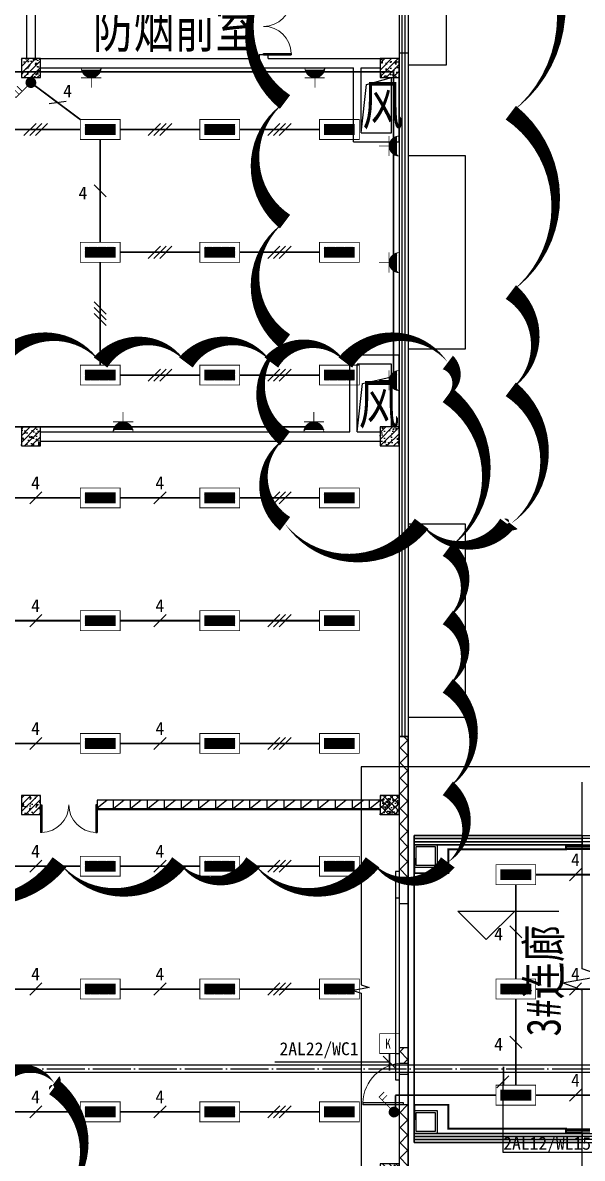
# Model space of a CAD drawing. Header units: millimetres. Extents: x -633009578 to 5705885, y -633235091 to 2571734.
# Drawn here: x 2901704 to 2916448, y 1875193 to 1905095 of the extents above; entities that cross this region are included whole.
import ezdxf

# ---------------------------------------------------------------- set-up
doc = ezdxf.new("R2010")
doc.units = ezdxf.units.MM
doc.header["$LTSCALE"] = 1000
doc.header["$MEASUREMENT"] = 0
doc.linetypes.add('DASH', pattern=[0.35, 0.25, -0.1])
doc.linetypes.add('DOTE', pattern=[2.4200000000000004, 2, -0.2, 0.02, -0.2])
doc.layers.get('0').update_dxf_attribs({"color": 9})
for name, color, linetype in [('3T_WOOD', 21, 'Continuous'), ('A-COLUM(柱)', 255, 'Continuous'), ('A-DI-E(标高)', 73, 'Continuous'), ('A-DI-S(箭头)', 76, 'Continuous'), ('A-DOOR(门）', 4, 'Continuous'), ('A-EQPM(设备)', 15, 'Continuous'), ('A-F-AREA(计算)', 5, 'Continuous'), ('A-FLOR(看线)', 8, 'Continuous'), ('A-HATH(填充)', 8, 'Continuous'), ('A-LM-RAIL(栏杆)', 167, 'Continuous'), ('A-OTHER(其它)', 192, 'Continuous'), ('A-ROOF-G(钢构)', 25, 'Continuous'), ('A-TEXT(房间)', 243, 'Continuous'), ('A-WALL(墙)', 255, 'Continuous'), ('A-WINDOW（窗）', 4, 'Continuous'), ('DIM_MODI', 6, 'Continuous'), ('PUB_TEXT', 7, 'Continuous'), ('WALL', 9, 'Continuous'), ('电-强电平面-标注', 3, 'Continuous'), ('电-强电平面-线缆', 3, 'Continuous'), ('电-桥架', 4, 'Continuous'), ('设备-插座', 3, 'Continuous'), ('设备-照明', 3, 'Continuous'), ('设备-箱柜', 3, 'Continuous')]:
    doc.layers.add(name, color=color, linetype=linetype)
doc.styles.add('_TCH', font='simhei.ttf', dxfattribs={"width": 0.75, "bigfont": 'hztxt.shx'})
doc.styles.add('_TCH_DIM', font='simhei.ttf', dxfattribs={"width": 0.8, "bigfont": 'hztxt.shx'})
doc.styles.add('ELEC-DIM', font='simhei.ttf')
doc.styles.add('IDQSTYLE', font='simhei.ttf', dxfattribs={"width": 0.707, "bigfont": 'hztxt.shx'})
doc.styles.get("Standard").update_dxf_attribs({"font": 'simhei.ttf', "bigfont": 'hztxt.shx'})
doc.styles.add('TXT', font='simhei.ttf', dxfattribs={"width": 0.8, "bigfont": 'hztxt.shx'})
pattern_1 = [(45, (-1310357.920547385, -2.793967723846436e-09), (-200.0002033111466, 200.0002033111467), []), (135, (-1310357.920547385, -2.793967723846436e-09), (-200.0002033111467, -200.0002033111466), [])]

# ---------------------------------------------------------------- blocks, each defined once
blk = doc.blocks.new('$DorLib2D$00000002')
for p, q in [((-0.5, -5.684341886080802e-17), (-0.5000000000000007, 0.4875)), ((-0.4750000000000007, 0.4875), (-0.5000000000000007, 0.4875)), ((-0.475, -2.842170943040401e-17), (-0.4750000000000007, 0.4875)), ((0.475, -2.842170943040401e-17), (0.4750000000000007, 0.4875)), ((0.4750000000000007, 0.4875), (0.5000000000000007, 0.4875)), ((0.5, -5.684341886080802e-17), (0.5000000000000007, 0.4875)), ((-0.5, -5.684341886080802e-17), (-0.475, -2.842170943040401e-17)), ((0.5, -5.684341886080802e-17), (0.475, -2.842170943040401e-17))]:
    blk.add_line(p, q)
at = {"lineweight": 13}
for centre, start, end in [((-0.4875, -4.263256414560601e-17), 0, 88.53071641864632), ((0.4875, -4.263256414560601e-17), 91.4692835813537, 180)]:
    blk.add_arc(centre, 0.4875, start, end, dxfattribs=at)
blk = doc.blocks.new('$DorLib2D$00000001')
for p, q in [((0.45, 0.9750000000000001), (0.5000000000000002, 0.9750000000000001)), ((0.45, 0), (0.45, 0.9750000000000001)), ((0.5, 0), (0.5, 0.9750000000000001)), ((0.5, 0), (0.45, 0))]:
    blk.add_line(p, q)
at = {"lineweight": 13}
blk.add_arc((0.475, 0), 0.975, 91.4692835813538, 180, dxfattribs=at)
blk = doc.blocks.new('$DorLib2D$00000126')
at = {"color": 0, "linetype": 'Continuous'}
for p, q in [((-0.5319999999956053, 0.5), (-0.5319999999956053, 0.900000000000091)), ((0.5320000000047003, 0.900000000000091), (0.5320000000047003, 0.5000000000002274))]:
    blk.add_line(p, q, dxfattribs=at)
at = {"color": 0, "linetype": 'DASH'}
for p, q in [((-0.5319999999956053, 0.900000000000091), (0.5320000000047003, 0.900000000000091)), ((-0.5319999999956053, 0.5), (0.5320000000047003, 0.5000000000002274))]:
    blk.add_line(p, q, dxfattribs=at)
blk = doc.blocks.new('$TCHSYS$WIN2D')
for p, q in [((-0.5, 0.5), (0.5, 0.5)), ((-0.5, 0.5), (-0.4999999999999999, -0.5)), ((0.5, 0.5), (0.4999999999999998, -0.5)), ((0.5, 0.1666666666666666), (-0.5, 0.1666666666666666)), ((0.5, -0.1666666666666667), (-0.5, -0.1666666666666667)), ((-0.4999999999999999, -0.5), (0.5, -0.5))]:
    blk.add_line(p, q)
blk = doc.blocks.new('$WINLIB2D$00000001')
at = {"color": 0}
for points in [[(-0.4999999999999964, 0.5000000000000142), (-0.4999999999999964, -0.4999999999999858)], [(-0.4999999999999964, 0.5000000000000142), (0.5000000000000036, 0.5000000000000142)], [(0.5000000000000036, -0.4999999999999858), (0.5000000000000036, 0.5000000000000142)], [(0.5000000000000036, 0.1666666666666714), (-0.4999999999999964, 0.1666666666666714)], [(0.5000000000000036, -0.1666666666666572), (-0.4999999999999964, -0.1666666666666572)], [(-0.4999999999999964, -0.4999999999999858), (0.5000000000000036, -0.4999999999999858)]]:
    blk.add_lwpolyline(points, dxfattribs=at)
blk = doc.blocks.new('_FZH')
h = blk.add_hatch()
h.set_pattern_fill('钢筋混凝土', color=256, scale=0.1, style=0)
h.set_pattern_definition([(45, (0, 0), (-0.1767766952966369, 0.1767766952966369), []), (50, (0, 0), (0.7172601826007535, -0.06275213498259512), [0.07500000000000001, -0.8250000000000001]), (355, (0, 0), (-0.138751333613, 0.7521921337000119), [0.06, -0.66]), (100.4514, (0.05977168000000001, -0.00522934), (0.5785093817140216, 0.6894395420609536), [0.06374019, -0.701142112]), (46.1842, (0, 0.2), (1.067241048625645, -0.1655190143290181), [0.1125, -1.2375]), (96.6356, (0.088936745, 0.186206693), (0.9346627055487033, 0.9741178709004418), [0.095610288, -1.051713]), (351.1842, (0, 0.2), (0.9346619451336272, 0.9741186009253247), [0.09000000000000001, -0.9900000000000001]), (21, (0.1, 0.15), (0.5969070521184617, -0.4026188906653388), [0.07500000000000001, -0.8250000000000001]), (326, (0.1, 0.15), (0.2433153319215824, 0.7251500450468529), [0.06, -0.66]), (71.4514, (0.149742233, 0.116448394), (0.84022262858149, 0.3225304967099524), [0.06374019, -0.701142112]), (37.50000000000001, (0, 0), (0.01215985531729062, 0.3328938538313115), [0, -0.652, 0, -0.67, 0, -0.6625000000000001]), (7.499999999999999, (0, 0), (0.2630695374421486, 0.3944117118823603), [0, -0.382, 0, -0.637, 0, -0.2525]), (-32.5, (-0.223, 0), (0.533822436172409, -0.02255487173437976), [0, -0.25, 0, -0.78, 0, -1.035]), (-42.5, (-0.323, 0), (0.5831861693423862, 0.1001049823323177), [0, -0.325, 0, -0.518, 0, -0.735])])
h.paths.add_polyline_path([(-0.5, -0.5), (0.5, -0.5), (0.5, 0.5), (-0.5, 0.5)])
blk.add_lwpolyline([(-0.5, -0.5), (0.5, -0.5), (0.5, 0.5), (-0.5, 0.5)], close=True)
blk = doc.blocks.new('9-3-1')
at = {"layer": 'A-HATH(填充)'}
h = blk.add_hatch(dxfattribs=at)
h.set_pattern_fill('多孔材料', color=256, scale=100, style=0)
h.set_pattern_definition(pattern_1)
h.paths.add_polyline_path([(1255740.59828833, 1208322.080887855), (1255740.59828833, 1204622.080887855), (1255980.59828833, 1204622.080887855), (1255980.59828833, 1208322.080887855)])
h = blk.add_hatch(dxfattribs=at)
h.set_pattern_fill('空心砖', color=256, scale=100, style=0)
h.set_pattern_definition([(0, (-1310557.920547385, -2.793967723846436e-09), (0, 350), []), (37.875, (-1310157.920547385, -2.793967723846436e-09), (-169.61527734408, 218.0766567528281), []), (90, (-1310157.920547385, -2.793967723846436e-09), (-450, 2.755455298081545e-14), [])])
h.paths.add_polyline_path([(1255240.598288325, 1206642.080887664), (1247790.598288065, 1206642.080887661), (1247790.598288065, 1206402.080887661), (1255240.598288325, 1206402.080887664)])
h = blk.add_hatch(dxfattribs=at)
h.set_pattern_fill('多孔材料', color=256, scale=100, style=0)
h.set_pattern_definition(pattern_1)
h.paths.add_polyline_path([(1255740.59828833, 1200122.080887855), (1255740.59828833, 1199722.080887855), (1255980.59828833, 1199722.080887855), (1255980.59828833, 1200122.080887855)])
h = blk.add_hatch(dxfattribs=at)
h.set_pattern_fill('多孔材料', color=256, scale=100, style=0)
h.set_pattern_definition(pattern_1)
h.paths.add_polyline_path([(1255740.59828833, 1198622.080887855), (1255740.59828833, 1195822.080858863), (1255980.59828833, 1195822.080858864), (1255980.59828833, 1198622.080887855)])
at = {"layer": 'A-DI-E(标高)'}
for p, q in [((1258039.040443797, 1202973.499999997), (1257289.040443797, 1203723.499999997)), ((1257289.040443797, 1203723.499999997), (1259948.034949681, 1203723.499999997)), ((1258039.040443797, 1202973.499999997), (1258789.040443797, 1203723.499999997))]:
    blk.add_line(p, q, dxfattribs=at)
at = {"layer": 'A-DI-S(箭头)'}
blk.add_lwpolyline([(1260568.41913698, 1196722.080887663), (1260568.419136983, 1201640.830887663), (1260043.419136983, 1201831.915260653), (1261093.419136983, 1202017.058590397), (1260568.419136983, 1202203.330887663), (1260568.419136985, 1207122.080887663)], dxfattribs=at)
at = {"layer": 'A-DOOR(门）'}
for p, q in [((1255980.598288325, 1204622.080887634), (1255980.598288325, 1200122.080887634)), ((1255980.598288325, 1199722.080887448), (1255980.598288325, 1198622.080887448))]:
    blk.add_line(p, q, dxfattribs=at)
at = {"layer": 'A-F-AREA(计算)'}
blk.add_lwpolyline([(1121700.575826842, 1313862.080936), (1255980.575826842, 1313862.080936), (1255980.575826842, 1177782.080936), (1121700.575826842, 1177782.080936)], close=True, dxfattribs=at)
at = {"layer": 'A-FLOR(看线)'}
for points in [[(1255980.598288325, 1228097.080887829), (1256980.598288327, 1228097.080887829), (1256980.598288329, 1225997.080887792), (1255980.598288327, 1225997.080887792)], [(1255980.598288323, 1223622.080887661), (1257480.598288324, 1223622.080887661), (1257480.598288326, 1218522.080887661), (1255980.598288325, 1218522.080887661)], [(1255980.598288323, 1213922.080887661), (1257480.598288325, 1213922.080887661), (1257480.598288327, 1208822.080887661), (1255980.598288325, 1208822.080887661)], [(1256140.598288323, 1198422.080887633), (1256140.598288323, 1204922.080887636)]]:
    blk.add_lwpolyline(points, dxfattribs=at)
at = {"layer": 'A-OTHER(其它)'}
for points in [[(1254740.598288252, 1224222.080887628), (1254879.824808091, 1225494.990833792), (1255540.598288325, 1225672.080887693)], [(1254640.598288307, 1216342.080887855), (1254779.824808146, 1217614.990834019), (1255540.59828838, 1217792.08088792)]]:
    blk.add_lwpolyline(points, dxfattribs=at)
at = {"layer": 'A-ROOF-G(钢构)'}
for points in [[(1256140.598288323, 1205472.080887635), (1256740.598288323, 1205472.080887635), (1256740.598288323, 1204872.080887635), (1256140.598288323, 1204872.080887635)], [(1256190.598288323, 1205422.080887635), (1256690.598288323, 1205422.080887635), (1256690.598288323, 1204922.080887635), (1256190.598288323, 1204922.080887635)], [(1256140.598288323, 1198472.080887632), (1256740.598288323, 1198472.080887632), (1256740.598288323, 1197872.080887632), (1256140.598288323, 1197872.080887632)], [(1256190.598288323, 1198422.080887632), (1256690.598288323, 1198422.080887632), (1256690.598288323, 1197922.080887632), (1256190.598288323, 1197922.080887632)]]:
    blk.add_lwpolyline(points, close=True, dxfattribs=at)
at = {"layer": 'A-WALL(墙)'}
for p, q in [((1245920.598288301, 1227332.080887855), (1245920.598288325, 1226172.080887664)), ((1246160.598288404, 1226172.080887671), (1246160.598288313, 1227332.080887855)), ((1246290.598288553, 1226172.080887666), (1252050.598288065, 1226172.080887671)), ((1252290.59828775, 1226272.080887347), (1252050.598288109, 1226272.080887347)), ((1252050.598288109, 1226272.080887347), (1252050.598288065, 1226172.080887671)), ((1252290.598287902, 1226172.080887588), (1252290.59828775, 1226272.080887347)), ((1252290.598287902, 1226172.080887588), (1254640.598288325, 1226172.080887664)), ((1254640.598288325, 1226172.080887664), (1255240.598288325, 1226172.080887664)), ((1246290.598288553, 1225932.080887658), (1252170.598287991, 1225932.080887664)), ((1252170.598287991, 1225932.080887664), (1254540.598288252, 1225932.080887621)), ((1254540.598288252, 1223982.080887646), (1254540.598288252, 1225932.080887621)), ((1254740.598288252, 1224222.080887628), (1254740.598288252, 1225932.080887855)), ((1254740.598288252, 1225932.080887855), (1255240.598288325, 1225932.080887664)), ((1255540.598288503, 1224222.080887628), (1255540.598288325, 1225672.080887693)), ((1255740.598288253, 1223982.080887646), (1255740.598288443, 1225672.080887693)), ((1254740.598288252, 1224222.080887628), (1255540.598288503, 1224222.080887628)), ((1254540.598288252, 1223982.080887646), (1255740.598288253, 1223982.080887646)), ((1254440.598288301, 1216342.080887635), (1254440.598288302, 1218362.080887662)), ((1255740.598288327, 1218362.080887662), (1254440.598288302, 1218362.080887662)), ((1255740.598288466, 1216472.080887693), (1255740.598288327, 1218362.080887662)), ((1254640.598288305, 1216342.080887972), (1254640.598288305, 1218122.080887674)), ((1255540.598288323, 1218122.080887674), (1254640.598288305, 1218122.080887674)), ((1255540.598288499, 1216472.080887693), (1255540.598288323, 1218122.080887674)), ((1246290.598288553, 1216342.08088768), (1254440.598288301, 1216342.080887635)), ((1254640.598288305, 1216342.080887972), (1255240.598288325, 1216342.080887664)), ((1246290.598288553, 1216102.080887693), (1254540.598288325, 1216102.080887664)), ((1254540.598288325, 1216102.080887664), (1255240.598288325, 1216102.080887664)), ((1255240.598288325, 1206642.080887664), (1247790.598288065, 1206642.080887661)), ((1247790.598288065, 1206642.080887661), (1247790.598288065, 1206402.080887661)), ((1247790.598288065, 1206402.080887661), (1255240.598288325, 1206402.080887664)), ((1256140.598288323, 1205472.080887635), (1256140.598288323, 1205712.080887635)), ((1256140.598288323, 1197632.080887632), (1256140.598288323, 1197872.080887632)), ((1260568.419136981, 1197632.080887632), (1260568.419136981, 1197872.080887632))]:
    blk.add_line(p, q, dxfattribs=at)
at = {"layer": 'A-WINDOW（窗）'}
blk.add_line((1255740.598286423, 1226322.080887693), (1255980.598288325, 1226322.080887693), dxfattribs=at)
at = {"layer": 'DIM_MODI', "color": 8}
for points in [[(1252735.810970664, 1247668.988195332, 0, 450, 0.5), (1252735.810970664, 1244519.217389606, 0, 450, 0.5), (1252735.810970664, 1240385.143207092, 0, 450, 0.5), (1252735.810970664, 1236841.65105065, 0, 450, 0.5), (1252735.810970664, 1234282.462270998, 0, 450, 0.5), (1252735.810970664, 1231920.134166704, 0, 450, 0.5), (1252735.810970664, 1228770.363360978, 0, 450, 0.5), (1252735.810970664, 1225030.010529179, 0, 450, 0.5), (1252735.810970664, 1221880.239723454, 0, 450, 0.5), (1252735.810970664, 1218730.468917728, 0, 450, 0.5), (1252735.810970664, 1216171.280138076, 0, 450, 0.5), (1252735.810970664, 1213922.080887661, 0, 450, 0.5), (1256335.810970664, 1213922.080887661, 0, 450, 0.5), (1258585.810970664, 1213922.080887661, 0, 450, 0.5), (1258685.310798185, 1213922.080887661, 0, 450, 0.5), (1258685.310798185, 1217465.573044102, 0, 450, 0.5), (1258685.310798185, 1220024.761823755, 0, 450, 0.5), (1258685.310798185, 1224749.418032343, 0, 450, 0.5), (1258685.310798185, 1230064.656267005, 0, 450, 0.5), (1258685.310798185, 1233214.42707273, 0, 450, 0.5), (1258685.310798185, 1237348.501255245, 0, 450, 0.5), (1258685.310798185, 1242663.739489907, 0, 450, 0.5), (1258685.310798185, 1245616.649620275, 0, 450, 0.5), (1258685.310798185, 1247978.977724569, 0, 450, 0.5)], [(1242744.096090453, 1205006.940860864, 0, 450, 0.5), (1246794.096090453, 1205006.940860864, 0, 450, 0.5), (1249944.096090453, 1205006.940860864, 0, 450, 0.5), (1251894.096090453, 1205006.940860864, 0, 450, 0.5), (1255044.096090453, 1205006.940860864, 0, 450, 0.5), (1257025.104645454, 1205006.940860864, 0, 450, 0.5), (1257025.104645454, 1206956.940860864, 0, 450, 0.5), (1257025.104645454, 1209656.940860864, 0, 450, 0.5), (1257025.104645454, 1211456.940860864, 0, 450, 0.5), (1257025.104645454, 1213256.940860864, 0, 450, 0.5), (1257025.104645454, 1217306.940860864, 0, 450, 0.5), (1257025.104645454, 1218171.147972304, 0, 450, 0.5), (1254325.104645454, 1218171.147972304, 0, 450, 0.5), (1252375.104645454, 1218171.147972304, 0, 450, 0.5), (1250125.104645454, 1218171.147972304, 0, 450, 0.5), (1247875.104645454, 1218171.147972304, 0, 450, 0.5), (1245175.104645454, 1218171.147972304, 0, 450, 0.5)]]:
    blk.add_lwpolyline(points, format="xyseb", dxfattribs=at)
blk.add_lwpolyline([(1233328.54338558, 1199198.935396159, 0, 450, 0.5), (1233328.54338558, 1196948.935396159, 0, 450, 0.5), (1233328.54338558, 1194098.935396159, 0, 450, 0.5), (1233328.54338558, 1192298.935396159, 0, 450, 0.5), (1233328.54338558, 1190798.935396159, 0, 450, 0.5), (1233328.54338558, 1188882.408848926, 0, 450, 0.5), (1235578.54338558, 1188882.408848926, 0, 450, 0.5), (1237828.54338558, 1188882.408848926, 0, 450, 0.5), (1240678.54338558, 1188882.408848926, 0, 450, 0.5), (1242628.54338558, 1188882.408848926, 0, 450, 0.5), (1246228.54338558, 1188882.408848926, 0, 450, 0.5), (1246656.012867695, 1188882.408848926, 0, 450, 0.5), (1246656.012867695, 1192482.408848926, 0, 450, 0.5), (1246656.012867695, 1193982.408848926, 0, 450, 0.5), (1246656.012867695, 1195932.408848926, 0, 450, 0.5), (1246656.012867695, 1199082.408848926, 0, 450, 0.5), (1246656.012867695, 1199198.935396159, 0, 450, 0.5), (1245156.012867695, 1199198.935396159, 0, 450, 0.5), (1242906.012867695, 1199198.935396159, 0, 450, 0.5), (1238856.012867695, 1199198.935396159, 0, 450, 0.5), (1237356.012867695, 1199198.935396159, 0, 450, 0.5)], format="xyseb", close=True, dxfattribs=at)
at = {"layer": 'WALL'}
for p, q in [((1255740.59828833, 1208322.080887855), (1255740.59828833, 1204622.080887855)), ((1255980.59828833, 1208322.080887855), (1255740.59828833, 1208322.080887855)), ((1255980.59828833, 1204622.080887855), (1255980.59828833, 1208322.080887855)), ((1255740.59828833, 1204622.080887855), (1255980.59828833, 1204622.080887855)), ((1255740.59828833, 1200122.080887855), (1255740.59828833, 1199722.080887855)), ((1255980.59828833, 1200122.080887855), (1255740.59828833, 1200122.080887855)), ((1255980.59828833, 1199722.080887855), (1255980.59828833, 1200122.080887855)), ((1255740.59828833, 1199722.080887855), (1255980.59828833, 1199722.080887855)), ((1255740.59828833, 1198622.080887855), (1255740.59828833, 1195822.080858863)), ((1255980.59828833, 1198622.080887855), (1255740.59828833, 1198622.080887855)), ((1255980.59828833, 1195822.080858864), (1255980.59828833, 1198622.080887855))]:
    blk.add_line(p, q, dxfattribs=at)
at = {"layer": 'A-COLUM(柱)', "xscale": 500, "yscale": 500, "zscale": 500}
for p in [(1246040.598288325, 1225922.080887664), (1255490.598288325, 1225922.080887664), (1246040.598288325, 1216222.080887664), (1255490.598288325, 1216222.080887664), (1246040.598288325, 1206522.080887664), (1255490.598288325, 1206522.080887664)]:
    blk.add_blockref('_FZH', p, dxfattribs=at)
at = {"layer": 'A-DOOR(门）'}
for name, p, xscale, yscale, zscale, rotation in [('$DorLib2D$00000002', (1252170.598287991, 1227022.080887506), 1500, 1500, 1500, 270), ('$DorLib2D$00000126', (1255860.598288325, 1202372.080887634), -4500, 240, 4500, 89.99999999999999), ('$DorLib2D$00000001', (1255860.598288325, 1199172.080887448), -1100, 1100, 1100, 89.99999999999999)]:
    blk.add_blockref(name, p, dxfattribs=dict(at, xscale=xscale, yscale=yscale, zscale=zscale, rotation=rotation))
at = {"layer": 'A-DOOR(门）', "extrusion": (0, 0, -1), "xscale": 1500, "yscale": 1500, "zscale": 1500, "rotation": 180}
blk.add_blockref('$DorLib2D$00000002', (-1247040.598288553, 1206522.080887664), dxfattribs=at)
at = {"layer": 'A-WINDOW（窗）', "xscale": -36000, "yscale": 240, "zscale": 36000, "rotation": 89.99999999999999}
blk.add_blockref('$TCHSYS$WIN2D', (1255860.598288325, 1226322.080887604), dxfattribs=at)
at = {"layer": 'A-WINDOW（窗）', "extrusion": (0, 0, -1), "xscale": 4427.820848657517, "yscale": 240, "zscale": 4427.820848657517}
for p in [(-1258354.508712652, 1205592.080887635), (-1258354.508712651, 1197752.080887632)]:
    blk.add_blockref('$WINLIB2D$00000001', p, dxfattribs=at)
at = {"layer": 'A-TEXT(房间)', "style": '_TCH', "width": 0.75}
for s, p in [('防烟前室', (1247674.756098445, 1226464.752812253)), ('风', (1254774.340497545, 1224426.413460236)), ('风', (1254674.3404976, 1216546.413460463))]:
    blk.add_text(s, height=1050, dxfattribs=at).set_placement(p)
at = {"layer": 'A-TEXT(房间)', "style": 'TXT', "width": 0.8}
blk.add_text('3#连廊', height=900, rotation=90, dxfattribs=at).set_placement((1259997.027362045, 1200423.054392212))
blk = doc.blocks.new('G$C40EB86D1')
at = {"layer": 'A-DI-E(标高)'}
for p, q in [((26558.91204924625, 2632.60901538562), (26258.91204924625, 2932.60901538562)), ((26258.91204924625, 2932.60901538562), (28003.31204924616, 2932.60901538562)), ((26558.91204924625, 2632.60901538562), (26858.91204924625, 2932.60901538562))]:
    blk.add_line(p, q, dxfattribs=at)
at = {"layer": 'A-DI-S(箭头)'}
for points in [[(26899.99999998603, 10449.99999999721), (13312.49999998603, 10449.99999999721), (13236.06625079014, 10239.99999999721), (13162.00891889259, 10659.99999999721), (13087.49999998603, 10449.99999999721), (-500.0000000139698, 10449.99999999721)], [(-500.0000000139698, 10449.99999999721), (-500.0000000139698, 4712.499999998137), (-290.0000000139698, 4636.066250802251), (-710.0000000139698, 4562.008918904699), (-500.0000000139698, 4487.499999998137), (-500.0000000139698, -1250.000000000931)], [(26899.99999998603, 10449.99999999721), (26899.99999998603, 4712.499999998137), (27109.99999998603, 4636.066250802251), (26689.99999998603, 4562.008918904699), (26899.99999998603, 4487.499999998137), (26899.99999998603, -1250.000000000931)], [(26899.99999998603, -1250.000000000931), (13312.49999998603, -1250.000000000931), (13236.06625079014, -1460.000000000931), (13162.00891889259, -1040.000000000931), (13087.49999998603, -1250.000000000931), (-500.0000000139698, -1250.000000000931)]]:
    blk.add_lwpolyline(points, dxfattribs=at)
at = {"layer": 'A-DOOR(门）'}
for p, q in [((739.9999999853317, 2349.999999999884), (739.9999999853317, 6849.999999999884)), ((25659.99999998673, 2349.999999999884), (25659.99999998673, 6849.999999999884))]:
    blk.add_line(p, q, dxfattribs=at)
at = {"layer": 'A-EQPM(设备)', "const_width": 50}
for points in [[(899.9999999855645, 8050.007205779664), (899.9999999855645, 7650.007205838338), (1799.999999985565, 7650.007205838338), (1799.999999985565, 8280.007205779664), (4899.999999985565, 8280.007205779664), (4899.999999985565, 8400.007205773145)], [(25499.99999998673, 8050.007205779664), (25499.99999998673, 7650.007205838338), (24599.99999998673, 7650.007205838338), (24599.99999998673, 8280.007205779664), (21499.99999998673, 8280.007205779664), (21499.99999998673, 8400.007205773145)], [(899.9999999855645, 1150.007205774076), (899.9999999855645, 1550.007205715403), (1799.999999985565, 1550.007205715403), (1799.999999985565, 920.0072057740763), (4899.999999985565, 920.0072057740763), (4899.999999985565, 800.0072057805955)], [(25499.99999998673, 1150.007205774076), (25499.99999998673, 1550.007205715403), (24599.99999998673, 1550.007205715403), (24599.99999998673, 920.0072057740763), (21499.99999998673, 920.0072057740763), (21499.99999998673, 800.0072057805955)]]:
    blk.add_lwpolyline(points, dxfattribs=at)
at = {"layer": 'A-FLOR(看线)'}
for points in [[(899.9999999853317, 8400.00720577687), (899.9999999853317, 800.0072057740763)], [(25500.00000000303, 8400.00720577687), (25500.00000000303, 800.0072057740763)], [(4899.999999985565, 8280.007205779664), (21499.99999998673, 8280.007205779664)], [(4899.999999985565, 920.0072057722136), (21499.99999998673, 920.0072057722136)]]:
    blk.add_lwpolyline(points, dxfattribs=at)
at = {"layer": 'A-LM-RAIL(栏杆)'}
for points in [[(4899.999999985565, 8360.007205779664), (21499.99999998673, 8360.007205779664)], [(4899.999999985565, 8320.007205779664), (21499.99999998673, 8320.007205779664)], [(4899.999999985565, 880.0072057722136), (21499.99999998673, 880.0072057722136)], [(4899.999999985565, 840.0072057722136), (21499.99999998673, 840.0072057722136)]]:
    blk.add_lwpolyline(points, dxfattribs=at)
at = {"layer": 'A-ROOF-G(钢构)'}
for points in [[(899.9999999662396, 8400.0072057785), (1499.99999996624, 8400.0072057785), (1499.99999996624, 7800.0072057785), (899.9999999662396, 7800.0072057785)], [(25500.00000000303, 8400.007205776172), (24900.00000000303, 8400.007205776172), (24900.00000000303, 7800.007205776172), (25500.00000000303, 7800.007205776172)], [(949.9999999662396, 8350.0072057785), (1449.99999996624, 8350.0072057785), (1449.99999996624, 7850.0072057785), (949.9999999662396, 7850.0072057785)], [(25450.00000000303, 8350.007205776172), (24950.00000000303, 8350.007205776172), (24950.00000000303, 7850.007205776172), (25450.00000000303, 7850.007205776172)], [(899.9999999662396, 1400.007205774775), (1499.99999996624, 1400.007205774775), (1499.99999996624, 800.0072057747748), (899.9999999662396, 800.0072057747748)], [(949.9999999662396, 1350.007205774775), (1449.99999996624, 1350.007205774775), (1449.99999996624, 850.0072057747748), (949.9999999662396, 850.0072057747748)], [(25500.00000000303, 1400.007205772446), (24900.00000000303, 1400.007205772446), (24900.00000000303, 800.0072057724465), (25500.00000000303, 800.0072057724465)], [(25450.00000000303, 1350.007205772446), (24950.00000000303, 1350.007205772446), (24950.00000000303, 850.0072057724465), (25450.00000000303, 850.0072057724465)]]:
    blk.add_lwpolyline(points, close=True, dxfattribs=at)
at = {"layer": 'A-WALL(墙)'}
for p, q in [((499.9999999853317, 10450), (499.9999999832362, 6849.999999889405)), ((739.9999999853317, 10450), (499.9999999853317, 10450)), ((739.9999999832362, 6849.999999889405), (739.9999999853317, 10450)), ((25659.99999998673, 10450), (25659.99999998324, 6850.000000016415)), ((25899.99999998673, 10450), (25659.99999998673, 10450)), ((25899.99999999371, 6850.000000016415), (25899.99999998673, 10450)), ((899.9999999664724, 8640.00720577687), (899.9999999664724, 8400.00720577687)), ((25500.00000000303, 8640.00720577687), (25500.00000000303, 8400.00720577687)), ((499.9999999832362, 6849.999999889405), (739.9999999832362, 6849.999999889405)), ((25659.99999998324, 6850.000000016415), (25899.99999999371, 6850.000000016415)), ((739.9999999832362, 2349.999999889405), (499.9999999832362, 2349.999999889405)), ((499.9999999832362, 2349.999999889405), (499.9999999853317, -1250)), ((739.9999999853317, -1250), (739.9999999832362, 2349.999999889405)), ((25899.99999999371, 2350.000000016415), (25659.99999998324, 2350.000000016415)), ((25659.99999998324, 2350.000000016415), (25659.99999998673, -1250)), ((25899.99999998673, -1250), (25899.99999999371, 2350.000000016415)), ((899.9999999662396, 800.0072057740763), (899.9999999662396, 560.0072057740763)), ((25500.00000000303, 800.0072057740763), (25500.00000000303, 560.0072057740763)), ((499.9999999853317, -1250), (739.9999999853317, -1250)), ((25659.99999998673, -1250), (25899.99999998673, -1250))]:
    blk.add_line(p, q, dxfattribs=at)
at = {"layer": 'A-COLUM(柱)', "xscale": 500, "yscale": 500, "zscale": 500, "rotation": 90}
for p in [(250, 9450), (26149.99999999674, 9450), (250, -250), (26149.99999999674, -250)]:
    blk.add_blockref('_FZH', p, dxfattribs=at)
at = {"layer": 'A-DOOR(门）', "xscale": -4500, "zscale": -4500, "rotation": 89.99999999999999}
for p, yscale in [((619.9999999853317, 4599.999999999884), 240), ((25779.99999998673, 4599.999999999884), -240)]:
    blk.add_blockref('$DorLib2D$00000126', p, dxfattribs=dict(at, yscale=yscale))
at = {"layer": 'A-WINDOW（窗）', "xscale": -24600, "zscale": -24600, "rotation": 180}
for p, yscale in [((13200.00000000326, 8520.00720577687), 240), ((13200.00000000303, 680.0072057740763), -240)]:
    blk.add_blockref('$TCHSYS$WIN2D', p, dxfattribs=dict(at, yscale=yscale))
at = {"layer": 'A-TEXT(房间)', "style": 'TXT', "width": 0.8}
blk.add_text('厂房十生产车间', height=350, dxfattribs=at).set_placement((26066.48623315827, 3797.352323998697))
at = {"layer": 'PUB_TEXT', "style": '_TCH_DIM', "width": 0.5647058823529412}
blk.add_text('6.500', height=297.5, dxfattribs=at).set_placement((27301.31204924616, 3037.60901538562))
blk = doc.blocks.new('*X353')
at = {"color": 0, "linetype": 'Continuous'}
for p, q in [((277.1059544658493, 221.9516255332986), (279.536990929048, 224.3826619964973)), ((277.1059544658493, 222.2344682457732), (279.2541482165735, 224.3826619964973)), ((277.1059544658493, 222.5173109582479), (278.9713055040988, 224.3826619964973)), ((277.1059544658493, 222.8001536707225), (278.6884627916242, 224.3826619964973)), ((277.1059544658493, 223.0829963831971), (278.4056200791496, 224.3826619964973)), ((277.1059544658493, 223.3658390956717), (278.122777366675, 224.3826619964973)), ((277.1059544658493, 223.6486818081463), (277.8399346542004, 224.3826619964973)), ((277.1059544658493, 223.9315245206209), (277.5570919417257, 224.3826619964973)), ((277.1059544658493, 224.2143672330955), (277.2742492292511, 224.3826619964973)), ((277.3198336415227, 221.8826619964973), (279.8198336415227, 224.3826619964973)), ((277.6026763539973, 221.8826619964973), (280.1026763539973, 224.3826619964973)), ((277.8855190664719, 221.8826619964973), (280.3855190664719, 224.3826619964973)), ((278.1683617789465, 221.8826619964973), (280.6683617789466, 224.3826619964973)), ((278.4512044914212, 221.8826619964973), (280.9512044914212, 224.3826619964973)), ((278.7340472038958, 221.8826619964973), (281.2340472038958, 224.3826619964973)), ((279.0168899163704, 221.8826619964973), (281.5168899163704, 224.3826619964973)), ((279.299732628845, 221.8826619964973), (281.799732628845, 224.3826619964973)), ((279.5825753413196, 221.8826619964973), (282.0825753413196, 224.3826619964973)), ((279.8654180537943, 221.8826619964973), (282.3654180537943, 224.3826619964973)), ((280.1482607662689, 221.8826619964973), (282.6482607662689, 224.3826619964973)), ((280.4311034787435, 221.8826619964973), (282.9311034787435, 224.3826619964973)), ((280.7139461912181, 221.8826619964973), (283.2139461912181, 224.3826619964973)), ((280.9967889036927, 221.8826619964973), (283.4967889036927, 224.3826619964973)), ((281.2796316161674, 221.8826619964973), (283.7796316161674, 224.3826619964973)), ((281.5624743286419, 221.8826619964973), (284.062474328642, 224.3826619964973)), ((281.8453170411166, 221.8826619964973), (284.3453170411166, 224.3826619964973)), ((282.1281597535912, 221.8826619964973), (284.6059544658494, 224.3604567087555)), ((282.4110024660658, 221.8826619964973), (284.6059544658494, 224.0776139962809)), ((282.6938451785405, 221.8826619964973), (284.6059544658494, 223.7947712838063)), ((282.976687891015, 221.8826619964973), (284.6059544658494, 223.5119285713317)), ((283.2595306034897, 221.8826619964973), (284.6059544658494, 223.229085858857)), ((283.5423733159643, 221.8826619964973), (284.6059544658494, 222.9462431463824)), ((283.8252160284389, 221.8826619964973), (284.6059544658494, 222.6634004339078)), ((284.1080587409135, 221.8826619964973), (284.6059544658494, 222.3805577214332)), ((284.3909014533882, 221.8826619964973), (284.6059544658494, 222.0977150089586))]:
    blk.add_line(p, q, dxfattribs=at)
blk = doc.blocks.new('HC000062')
at = {"color": 0, "linetype": 'Continuous', "const_width": 0.2}
for points in [[(-4.97662087547036, 2.499999999999943), (5.023379124529697, 2.499999999999943), (5.023379124529697, -2.500000000000057), (-4.97662087547036, -2.500000000000057), (-4.97662087547036, 2.499999999999943)], [(-3.72662087547036, 1.25), (-3.72662087547036, -1.250000000000057), (3.773379124529697, -1.250000000000057), (3.773379124529697, 1.25), (-3.72662087547036, 1.25)]]:
    blk.add_lwpolyline(points, dxfattribs=at)
at = {"color": 0, "linetype": 'Continuous'}
blk.add_blockref('*X353', (-280.8325753413197, -223.1326619964974), dxfattribs=at)
at = {"color": 0, "style": 'IDQSTYLE', "width": 0.7}
blk.add_attdef('PSFHATT', (7.023379124529697, -2.500000000000057), '', height=2.5, dxfattribs=at)
blk = doc.blocks.new('*X285')
at = {"color": 0, "linetype": 'Continuous'}
for p, q in [((159.595646846908, 156.7672197221619), (159.6233466819307, 156.7949195571846)), ((159.6640079704214, 156.5527381332005), (159.9061893944054, 156.7949195571846)), ((159.747532531186, 156.3534199814905), (160.18903210688, 156.7949195571846)), ((159.8446775338837, 156.1677222717137), (160.4718748193546, 156.7949195571846)), ((159.9544025265515, 155.9946045519069), (160.7547175318292, 156.7949195571846)), ((160.0760273856543, 155.833386698535), (161.0375602443038, 156.7949195571846)), ((160.2091522122192, 155.6836688126253), (161.3204029567785, 156.7949195571846)), ((160.3536147760518, 155.5452886639833), (161.6032456692531, 156.7949195571846)), ((160.5094741859558, 155.4183053614127), (161.8860883817277, 156.7949195571846)), ((160.6770167777584, 155.3030052407406), (162.1689310942023, 156.7949195571846)), ((160.8567856433337, 155.1999313938414), (162.451773806677, 156.7949195571846)), ((161.0496413096342, 155.1099443476672), (162.7346165191516, 156.7949195571846)), ((161.2568708631404, 155.0343311886988), (163.0174592316262, 156.7949195571846)), ((161.4803825063601, 154.9750001194438), (163.3003019441008, 156.7949195571846)), ((161.7230685552892, 154.9348434558983), (163.5831446565754, 156.7949195571846)), ((161.9895441276247, 154.9184763157592), (163.86598736905, 156.7949195571846)), ((162.2878715788766, 154.9339610545365), (164.4937876543064, 157.1398771299663)), ((162.6346011340941, 154.9978478972794), (164.4299008115636, 156.7931475747489)), ((163.0778250055067, 155.1582290562173), (164.2695196526256, 156.3499237033363))]:
    blk.add_line(p, q, dxfattribs=at)
blk = doc.blocks.new('HC001597')
at = {"color": 0, "linetype": 'Continuous', "const_width": 0.2}
for points in [[(0, 1.876521703951876), (0, 4.376521703951876)], [(2.549372027147328, 1.900129832397506), (-2.483025305961492, 1.900129832397506)], [(2.421006983541884, 0), (-2.421006983541884, 0)]]:
    blk.add_lwpolyline(points, dxfattribs=at)
blk.add_lwpolyline([(2.5, -0.6234782960481243, 0.1989123673796542), (1.76776695296634, 1.144288656918215, 0.1989123673796558), (4.205349176516791e-17, 1.876521703951876, 0.1989123673796558), (-1.76776695296634, 1.144288656918216, 0.1989123673796542), (-2.5, -0.6234782960481239)], format="xyb", dxfattribs=at)
at = {"color": 0, "linetype": 'Continuous', "rotation": 180}
blk.add_blockref('*X285', (162.0093508556101, 156.7949195571846), dxfattribs=at)
at = {"color": 0, "style": 'IDQSTYLE', "width": 0.7}
blk.add_attdef('PSFHATT', (4.549372027147328, -0.6234783060481244), '', height=2.5, dxfattribs=at)
blk = doc.blocks.new('*X155')
at = {"color": 0, "linetype": 'Continuous'}
for p, q in [((261.9988066744281, 135.850956910748), (263.2375091559566, 137.0896593922765)), ((262.0234026256783, 135.5927101495236), (263.4957559171792, 137.0650634410244)), ((262.0463461952987, 136.1813391440932), (262.9071269225657, 137.0421198713602)), ((262.0884022348038, 135.3748670461744), (263.7135990205094, 137.00006383188)), ((262.1829592200917, 135.1865813189878), (263.9018847477136, 136.9055068466096)), ((262.3023466942452, 135.0231260806666), (264.0653399860179, 136.7861193724393)), ((262.4446987243758, 134.8826353983226), (264.205830668362, 136.6437673423088)), ((262.6100901587723, 134.7651841202445), (264.3232819464568, 136.478375907929)), ((262.8005700291263, 134.6728212781239), (264.4156447885779, 136.2878960375755)), ((263.0211904412342, 134.6105989777572), (264.4778670889456, 136.0672756254685)), ((263.2836307586351, 134.5901965826834), (264.4982694840214, 135.8048353080697)), ((263.6234742990336, 134.6471974106073), (264.4412686561033, 135.464991767677))]:
    blk.add_line(p, q, dxfattribs=at)
blk = doc.blocks.new('HC000111')
at = {"color": 0, "linetype": 'Continuous', "const_width": 0.2}
for points in [[(0.8838834764831975, 2.133883476483163), (3.750000000000091, 5), (5.000000000000091, 3.75)], [(2.221789122165297, 3.388795923702901), (3.514416944097014, 2.132759994237858)], [(2.898879886034229, 4.275409520972289), (4.191507707965946, 3.019373591507303)]]:
    blk.add_lwpolyline(points, dxfattribs=at)
blk.add_lwpolyline([(0.8838834764833108, 0.3661165235168934, 0.1989123673796338), (1.250000000000034, 1.250000000000057, 0.1989123673796269), (0.8838834764832544, 2.13388347648322, 0.1989123673796352), (9.12880881998035e-14, 2.5, 0.1989123673796539), (-0.8838834764830719, 2.13388347648322, 0.1989123673796721), (-1.249999999999966, 1.250000000000057, 0.1989123673796564), (-0.8838834764831855, 0.3661165235168368, 0.198912367379673), (9.087175456556906e-14, 0, 0.198912367379652)], format="xyb", close=True, dxfattribs=at)
at = {"color": 0, "linetype": 'Continuous'}
blk.add_blockref('*X155', (-263.2487560761181, -134.5897099905746), dxfattribs=at)
at = {"color": 0, "style": 'IDQSTYLE', "width": 0.7}
blk.add_attdef('PSFHATT', (7.000000000000091, -1e-08), '', height=2.5, dxfattribs=at)
blk = doc.blocks.new('HC000819')
at = {"color": 0, "linetype": 'Continuous', "const_width": 0.2}
blk.add_lwpolyline([(-2.500000000000028, 2.5), (2.500000000000028, 2.5), (2.500000000000028, -2.5), (-2.500000000000028, -2.5)], close=True, dxfattribs=at)
at = {"color": 0, "style": 'IDQSTYLE', "width": 0.7}
for tag, p in [('K', (-1.057540971843028, -1.250300357780837)), ('PSFHATT', (4.500000000000028, -2.5))]:
    blk.add_attdef(tag, p, '', height=2.5, dxfattribs=at)
blk = doc.blocks.new('*X157')
at = {"color": 0, "linetype": 'Continuous'}
for p, q in [((261.9988066744281, 135.850956910748), (263.2375091559566, 137.0896593922765)), ((262.0234026256783, 135.5927101495236), (263.4957559171792, 137.0650634410244)), ((262.0463461952987, 136.1813391440932), (262.9071269225657, 137.0421198713602)), ((262.0884022348038, 135.3748670461744), (263.7135990205094, 137.00006383188)), ((262.1829592200917, 135.1865813189878), (263.9018847477136, 136.9055068466096)), ((262.3023466942452, 135.0231260806666), (264.0653399860179, 136.7861193724393)), ((262.4446987243758, 134.8826353983226), (264.205830668362, 136.6437673423088)), ((262.6100901587723, 134.7651841202445), (264.3232819464568, 136.478375907929)), ((262.8005700291263, 134.6728212781239), (264.4156447885779, 136.2878960375755)), ((263.0211904412342, 134.6105989777572), (264.4778670889456, 136.0672756254685)), ((263.2836307586351, 134.5901965826834), (264.4982694840214, 135.8048353080697)), ((263.6234742990336, 134.6471974106073), (264.4412686561033, 135.464991767677))]:
    blk.add_line(p, q, dxfattribs=at)
blk = doc.blocks.new('HC000107')
at = {"color": 0, "linetype": 'Continuous', "const_width": 0.2}
for points in [[(0.8838834764831067, 2.133883476483163), (3.75, 5), (5, 3.75)], [(2.898879886034138, 4.275409520972289), (4.191507707965854, 3.019373591507303)]]:
    blk.add_lwpolyline(points, dxfattribs=at)
blk.add_lwpolyline([(0.88388347648322, 0.3661165235168934, 0.1989123673796338), (1.249999999999944, 1.250000000000057, 0.1989123673796269), (0.8838834764831636, 2.13388347648322, 0.1989123673796352), (4.172009959724221e-16, 2.5, 0.1989123673796539), (-0.8838834764831627, 2.13388347648322, 0.1989123673796721), (-1.250000000000056, 1.250000000000057, 0.1989123673796564), (-0.8838834764832764, 0.3661165235168368, 0.198912367379673), (0, 0, 0.198912367379652)], format="xyb", close=True, dxfattribs=at)
at = {"color": 0, "linetype": 'Continuous'}
blk.add_blockref('*X157', (-263.2487560761182, -134.5897099905746), dxfattribs=at)
at = {"color": 0, "style": 'IDQSTYLE', "width": 0.7}
blk.add_attdef('PSFHATT', (7, -1e-08), '', height=2.5, dxfattribs=at)

msp = doc.modelspace()

# ---------------------------------------------------------------- linework, layer by layer
at = {"layer": '电-强电平面-标注'}
for p, q in [((2902846.061729681, 1903024.545387417), (2902400.763488237, 1902959.664911412)), ((2902056.54786557, 1902442.029281537), (2901738.349814035, 1902123.831230004)), ((2902206.54786557, 1902442.029281537), (2901888.349814035, 1902123.831230004)), ((2902356.54786557, 1902442.029281537), (2902038.349814035, 1902123.831230004)), ((2905331.54786557, 1902442.029281537), (2905013.349814035, 1902123.831230004)), ((2905481.54786557, 1902442.029281537), (2905163.349814035, 1902123.831230004)), ((2905631.54786557, 1902442.029281537), (2905313.349814035, 1902123.831230004)), ((2908481.59786557, 1902442.029281537), (2908163.399814036, 1902123.831230004)), ((2908631.59786557, 1902442.029281537), (2908313.399814036, 1902123.831230004)), ((2908781.59786557, 1902442.029281537), (2908463.399814036, 1902123.831230004)), ((2903588.349814035, 1900825.412614866), (2903906.54786557, 1900507.214563332)), ((2905331.54786557, 1899208.695948194), (2905013.349814035, 1898890.497896661)), ((2905481.54786557, 1899208.695948194), (2905163.349814035, 1898890.497896661)), ((2905631.54786557, 1899208.695948194), (2905313.349814035, 1898890.497896661)), ((2908481.59786557, 1899208.695948194), (2908163.399814036, 1898890.497896661)), ((2908631.59786557, 1899208.695948194), (2908313.399814036, 1898890.497896661)), ((2908781.59786557, 1899208.695948194), (2908463.399814036, 1898890.497896661)), ((2903588.349814036, 1897741.979281523), (2903906.547865569, 1897423.781229988)), ((2903588.349814036, 1897591.979281523), (2903906.547865569, 1897273.781229988)), ((2903588.349814036, 1897441.979281523), (2903906.547865569, 1897123.781229988)), ((2905331.54786557, 1895975.362614851), (2905013.349814035, 1895657.164563318)), ((2905481.54786557, 1895975.362614851), (2905163.349814035, 1895657.164563318)), ((2905631.54786557, 1895975.362614851), (2905313.349814035, 1895657.164563318)), ((2908481.59786557, 1895975.362614851), (2908163.399814036, 1895657.164563318)), ((2908631.59786557, 1895975.362614851), (2908313.399814036, 1895657.164563318)), ((2908781.59786557, 1895975.362614851), (2908463.399814036, 1895657.164563318)), ((2902206.547865569, 1892742.029281538), (2901888.349814036, 1892423.831230003)), ((2905481.547865569, 1892742.029281538), (2905163.349814036, 1892423.831230003)), ((2908481.59786557, 1892742.029281537), (2908163.399814036, 1892423.831230004)), ((2908631.59786557, 1892742.029281537), (2908313.399814036, 1892423.831230004)), ((2908781.59786557, 1892742.029281537), (2908463.399814036, 1892423.831230004)), ((2902206.547865569, 1889508.695948195), (2901888.349814036, 1889190.49789666)), ((2905481.547865569, 1889508.695948195), (2905163.349814036, 1889190.49789666)), ((2908481.59786557, 1889508.695948194), (2908163.399814036, 1889190.497896661)), ((2908631.59786557, 1889508.695948194), (2908313.399814036, 1889190.497896661)), ((2908781.59786557, 1889508.695948194), (2908463.399814036, 1889190.497896661)), ((2902206.547865569, 1886275.362614851), (2901888.349814036, 1885957.164563317)), ((2905481.547865569, 1886275.362614851), (2905163.349814036, 1885957.164563317)), ((2908481.59786557, 1886275.362614851), (2908163.399814036, 1885957.164563318)), ((2908631.59786557, 1886275.362614851), (2908313.399814036, 1885957.164563318)), ((2908781.59786557, 1886275.362614851), (2908463.399814036, 1885957.164563318)), ((2902206.547865569, 1883042.029281538), (2901888.349814036, 1882723.831230003)), ((2905481.547865569, 1883042.029281538), (2905163.349814036, 1882723.831230003)), ((2908481.59786557, 1883042.029281537), (2908163.399814036, 1882723.831230004)), ((2908631.59786557, 1883042.029281537), (2908313.399814036, 1882723.831230004)), ((2908781.59786557, 1883042.029281537), (2908463.399814036, 1882723.831230004)), ((2916430.547865565, 1882820.529281249), (2916112.34981404, 1882502.331229706)), ((2914537.349814035, 1881314.612614927), (2914855.54786557, 1880996.414563394)), ((2902206.547865569, 1879808.695948195), (2901888.349814036, 1879490.49789666)), ((2905481.547865569, 1879808.695948195), (2905163.349814036, 1879490.49789666)), ((2908481.59786557, 1879808.695948194), (2908163.399814036, 1879490.497896661)), ((2908631.59786557, 1879808.695948194), (2908313.399814036, 1879490.497896661)), ((2908781.59786557, 1879808.695948194), (2908463.399814036, 1879490.497896661)), ((2916430.547865565, 1879808.695947906), (2916112.34981404, 1879490.497896363)), ((2914537.349814035, 1878411.029281584), (2914855.54786557, 1878092.831230051)), ((2910758.5, 1877721.236410916), (2908345.20886076, 1877721.236410916)), ((2911364, 1877721.236410916), (2910758.5, 1877721.236410916)), ((2911204.900974233, 1877880.335436682), (2911523.099025767, 1877562.137385149)), ((2914515.65018605, 1877366.099025829), (2914197.452134517, 1877047.900974294)), ((2914356.551160283, 1877207.000000061), (2914356.551160283, 1875354.403077648)), ((2916430.547865565, 1877013.362614563), (2916112.34981404, 1876695.16456302)), ((2902206.547865569, 1876575.362614851), (2901888.349814036, 1876257.164563317)), ((2905481.547865569, 1876575.362614851), (2905163.349814036, 1876257.164563317)), ((2908481.59786557, 1876575.362614851), (2908163.399814036, 1876257.164563318)), ((2908631.59786557, 1876575.362614851), (2908313.399814036, 1876257.164563318)), ((2908781.59786557, 1876575.362614851), (2908463.399814036, 1876257.164563318)), ((2914356.551160283, 1875354.403077648), (2916940.684071676, 1875354.403077648))]:
    msp.add_line(p, q, dxfattribs=at)
at = {"layer": '电-强电平面-线缆', "color": 1, "linetype": 'Continuous', "const_width": 45}
for points in [[(2899553.328203863, 1903802.654703069), (2903271.171796138, 1903802.654703069)], [(2903750.828203863, 1903802.654703069), (2909163.671796138, 1903802.654703069)], [(2909643.328203863, 1903802.654703069), (2911477, 1903802.654703069)], [(2911477, 1902067.733952139), (2911477, 1903802.654703069)], [(2902024.376378114, 1903438.780043059), (2903222.448839803, 1902545.430255771)], [(2900872.548839803, 1902282.930255771), (2903222.348839803, 1902282.930255771)], [(2904272.548839803, 1902282.930255771), (2906372.348839803, 1902282.930255771)], [(2907422.548839803, 1902282.930255771), (2909522.448839803, 1902282.930255771)], [(2903747.448839803, 1899312.196922428), (2903747.448839803, 1902020.430255771)], [(2911477, 1898997.233952139), (2911477, 1901627.266047861)], [(2904272.548839803, 1899049.596922427), (2906372.348839803, 1899049.596922427)], [(2907422.548839803, 1899049.596922427), (2909522.448839803, 1899049.596922427)], [(2903747.448839803, 1896078.763589084), (2903747.448839803, 1898786.996922427)], [(2911477, 1895893.133952139), (2911477, 1898556.766047861)], [(2904272.548839803, 1895816.263589084), (2906372.348839803, 1895816.263589084)], [(2907422.548839803, 1895816.263589084), (2909522.448839803, 1895816.263589084)], [(2900174.035010764, 1894450.667765384), (2904120.464989236, 1894450.667765384)], [(2904575.535010764, 1894450.667765384), (2909147.564989236, 1894450.667765384)], [(2900872.548839803, 1892582.930255771), (2903222.348839803, 1892582.930255771)], [(2904272.548839803, 1892582.930255771), (2906372.348839803, 1892582.930255771)], [(2907422.548839803, 1892582.930255771), (2909522.448839803, 1892582.930255771)], [(2900872.548839803, 1889349.596922427), (2903222.348839803, 1889349.596922427)], [(2904272.548839803, 1889349.596922427), (2906372.348839803, 1889349.596922427)], [(2907422.548839803, 1889349.596922427), (2909522.448839803, 1889349.596922427)], [(2900872.548839803, 1886116.263589084), (2903222.348839803, 1886116.263589084)], [(2904272.548839803, 1886116.263589084), (2906372.348839803, 1886116.263589084)], [(2907422.548839803, 1886116.263589084), (2909522.448839803, 1886116.263589084)], [(2900872.548839803, 1882882.930255771), (2903222.348839803, 1882882.930255771)], [(2904272.548839803, 1882882.930255771), (2906372.348839803, 1882882.930255771)], [(2907422.548839803, 1882882.930255771), (2909522.448839803, 1882882.930255771)], [(2915221.548839803, 1882661.430255451), (2917321.348839803, 1882661.430255505)], [(2914696.448839803, 1879912.096922489), (2914696.448839803, 1882398.930255832)], [(2900872.548839803, 1879649.596922427), (2903222.348839803, 1879649.596922427)], [(2904272.548839803, 1879649.596922427), (2906372.348839803, 1879649.596922427)], [(2907422.548839803, 1879649.596922427), (2909522.448839803, 1879649.596922427)], [(2914696.448839803, 1877116.763589146), (2914696.448839803, 1879387.096922489)], [(2915221.548839803, 1879649.596922108), (2917321.348839803, 1879649.596922161)], [(2911369.46175139, 1877502), (2911369.46175139, 1877951.474004857)], [(2914373, 1877116.763589146), (2914373, 1877603)], [(2914171.448839803, 1876854.263589146), (2911526, 1876854.263589146)], [(2911526, 1876854.263589146), (2911526, 1876536.851322322)], [(2915221.548839803, 1876854.263588764), (2917321.348839803, 1876854.263588818)], [(2900872.548839803, 1876416.263589084), (2903222.348839803, 1876416.263589084)], [(2904272.548839803, 1876416.263589084), (2906372.348839803, 1876416.263589084)], [(2907422.548839803, 1876416.263589084), (2909522.448839803, 1876416.263589084)]]:
    msp.add_lwpolyline(points, dxfattribs=at)
at = {"layer": '电-桥架', "color": 5, "linetype": 'DOTE', "ltscale": 0.5}
msp.add_line((2882982.499999857, 1877549.5), (2937878.5, 1877549.5), dxfattribs=at)
at = {"layer": '电-桥架', "ltscale": 0.5}
msp.add_lwpolyline([(2882982.499999857, 1877649.5), (2937878.5, 1877649.5), (2937878.500000001, 1877449.5), (2882982.499999858, 1877449.5)], dxfattribs=at)

# ---------------------------------------------------------------- block references
at = {"layer": '3T_WOOD'}
for name, p in [('9-3-1', (1655879.395743424, 677977.51603476)), ('G$C40EB86D1', (2911119.994031765, 1875049.596922427))]:
    msp.add_blockref(name, p, dxfattribs=at)
at = {"layer": '设备-插座', "xscale": 105, "yscale": 105, "zscale": 105}
for p, rotation in [((2903511, 1903844.131701304), 180), ((2909403.5, 1903844.131701304), 180), ((2911554.528810663, 1901847.5), 90), ((2911554.528810663, 1898777), 90), ((2911554.528810663, 1895673), 90)]:
    msp.add_blockref('HC001597', p, dxfattribs=dict(at, rotation=rotation))
for p in [(2904348, 1894385.062143491), (2909375, 1894385.062143491)]:
    msp.add_blockref('HC001597', p, dxfattribs=at)
at = {"layer": '设备-照明', "xscale": 105, "yscale": 105, "zscale": 105}
for name, p, rotation in [('HC000111', (2901919.994031847, 1903649.596922398), 180), ('HC000107', (2911619.994031757, 1876411), 90)]:
    msp.add_blockref(name, p, dxfattribs=dict(at, rotation=rotation))
for p in [(2903744.994031727, 1902282.930255771), (2906894.994031727, 1902282.930255771), (2910044.994031727, 1902282.930255771), (2903744.994031727, 1899049.596922427), (2906894.994031727, 1899049.596922427), (2910044.994031727, 1899049.596922427), (2903744.994031727, 1895816.263589084), (2906894.994031727, 1895816.263589084), (2910044.994031727, 1895816.263589084), (2903744.994031727, 1892582.930255771), (2906894.994031727, 1892582.930255771), (2910044.994031727, 1892582.930255771), (2903744.994031727, 1889349.596922427), (2906894.994031727, 1889349.596922427), (2910044.994031727, 1889349.596922427), (2903744.994031727, 1886116.263589084), (2906894.994031727, 1886116.263589084), (2910044.994031727, 1886116.263589084), (2903744.994031727, 1882882.930255771), (2906894.994031727, 1882882.930255771), (2910044.994031727, 1882882.930255771), (2914693.994031727, 1882661.430255832), (2903744.994031727, 1879649.596922427), (2906894.994031727, 1879649.596922427), (2910044.994031727, 1879649.596922427), (2914693.994031727, 1879649.596922489), (2914693.994031727, 1876854.263589146), (2903744.994031727, 1876416.263589084), (2906894.994031727, 1876416.263589084), (2910044.994031727, 1876416.263589084)]:
    msp.add_blockref('HC000062', p, dxfattribs=at)
at = {"layer": '设备-箱柜'}
ref = msp.add_blockref('HC000819', (2911369.46175139, 1878213.974004857), dxfattribs=dict(at, xscale=105, yscale=105, zscale=105))
ref.add_attrib('K', 'K', (2911258.419949347, 1878082.69246729), dxfattribs={"layer": '0', "color": 0, "height": 262.5, "width": 0.8})

# ---------------------------------------------------------------- texts
at = {"layer": '电-强电平面-标注', "style": 'ELEC-DIM'}
for s, p in [('4', (2902770.889603242, 1903127.855980141)), ('4', (2903175.929852461, 1900441.313589097)), ('4', (2901925.929852459, 1892807.930255771)), ('4', (2905200.929852459, 1892807.930255771)), ('4', (2901925.929852459, 1889574.596922427)), ('4', (2905200.929852459, 1889574.596922427)), ('4', (2901925.929852459, 1886341.263589084)), ('4', (2905200.929852459, 1886341.263589084)), ('4', (2901925.929852459, 1883107.930255771)), ('4', (2905200.929852459, 1883107.930255771)), ('4', (2916149.929852447, 1882886.430255478)), ('4', (2914124.929852461, 1880930.513589158)), ('4', (2901925.929852459, 1879874.596922427)), ('4', (2905200.929852459, 1879874.596922427)), ('4', (2916149.929852447, 1879874.596922135)), ('2AL22/WC1', (2908470.525316455, 1877907.312360283)), ('4', (2914124.929852461, 1878026.930255815)), ('4', (2916149.929852447, 1877079.263588791)), ('4', (2901925.929852459, 1876641.263589084)), ('4', (2905200.929852459, 1876641.263589084)), ('2AL12/WL15', (2914366.051160282, 1875418.403077648))]:
    msp.add_text(s, height=339.8734177215189, dxfattribs=at).set_placement(p)

doc.saveas('drawing.dxf')
